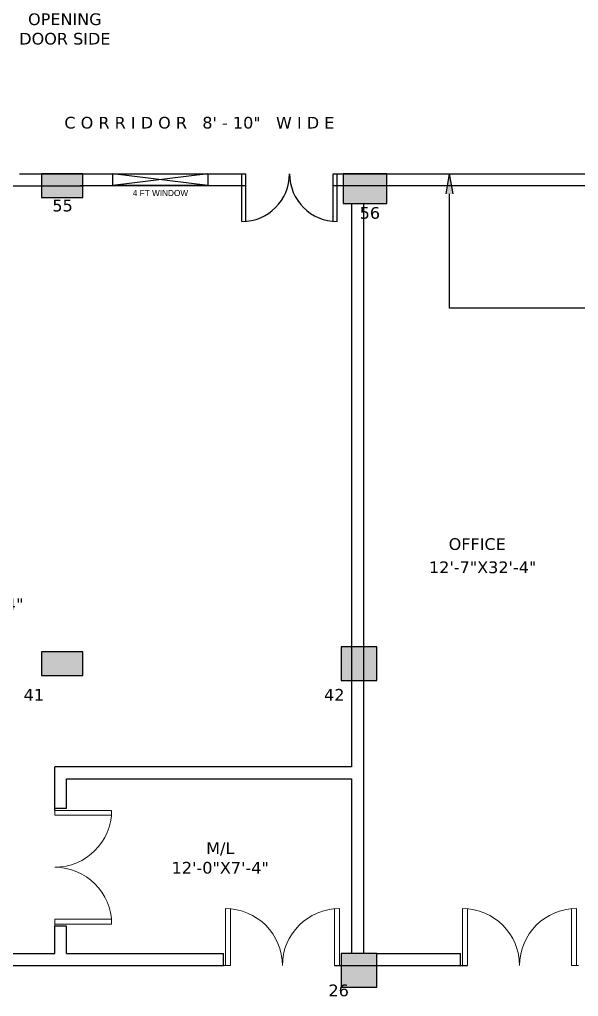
# Model space of a CAD drawing. Header units: millimetres. Extents: x -5691 to 68617, y -23008 to 84113.
# Drawn here: x 26352 to 33522, y 16748 to 29286 of the extents above; entities that cross this region are included whole.
import ezdxf

# ---------------------------------------------------------------- set-up
doc = ezdxf.new("R2010")
doc.units = ezdxf.units.MM
doc.header["$LTSCALE"] = 700
doc.header["$MEASUREMENT"] = 0
for name, color, linetype in [('architactur xref$0$COLUMN', 8, 'Continuous'), ('architactur xref$0$COLUMN HATCH', 8, 'Continuous'), ('architactur xref$0$TEXT', 8, 'Continuous'), ('architactur xref$0$WALL', 8, 'Continuous'), ('architactur xref$0$WINDOOW', 8, 'Continuous'), ('rcp$0$X-REF', 8, 'Continuous'), ('X-REF', 8, 'Continuous')]:
    doc.layers.add(name, color=color, linetype=linetype)
doc.styles.add('architactur xref$0$H St Bt', font='stylu.ttf')
doc.styles.add('architactur xref$0$VERDANA', font='verdana.ttf')

# ---------------------------------------------------------------- blocks, each defined once
blk = doc.blocks.new('architactur xref$0$b d')
at = {"layer": 'architactur xref$0$WINDOOW', "color": 0, "lineweight": 0}
for p, q in [((67237.44, 17555.04), (67233.94, 17555.04)), ((67234.94, 17526.29), (67234.94, 17555.04)), ((67237.44, 17526.39), (67237.44, 17555.04)), ((67289.94, 17526.39), (67289.94, 17555.04)), ((67289.94, 17555.04), (67293.44, 17555.04)), ((67292.44, 17526.29), (67292.44, 17555.04))]:
    blk.add_line(p, q, dxfattribs=at)
for centre, start, end in [((67234.94, 17555.04), 270, 0), ((67292.44, 17555.04), 180, 270)]:
    blk.add_arc(centre, 28.75, start, end, dxfattribs=at)
blk = doc.blocks.new('*U210')
at = {"layer": 'architactur xref$0$WALL', "color": 0}
for p, q in [((60520.06, 48188.77), (60526.06, 48188.77)), ((60520.06, 48140.77), (60520.06, 48188.77)), ((60526.06, 48188.77), (60520.06, 48140.77)), ((60520.06, 48188.77), (60526.06, 48140.77)), ((60526.06, 48188.77), (60526.06, 48140.77)), ((60526.06, 48140.77), (60520.06, 48140.77))]:
    blk.add_line(p, q, dxfattribs=at)
at = {"layer": 'architactur xref$0$TEXT', "lineweight": 0, "style": 'architactur xref$0$H St Bt'}
blk.add_text('4 FT WINDOW', height=3.1104, rotation=90, dxfattribs=at).set_placement((60531.34, 48150.84))
blk = doc.blocks.new('architactur xref')
at = {"layer": 'architactur xref$0$COLUMN HATCH', "linetype": 'Continuous'}
for points in [[(1069.5, 1063), (1069.5, 1075), (1048.5, 1075), (1048.5, 1063)], [(1201, 1075), (1201, 1060), (1223, 1060), (1223, 1075)], [(1218, 836), (1200, 836), (1200, 819), (1218, 819)], [(1069.5, 821.5), (1069.5, 833.5), (1048.5, 833.5), (1048.5, 821.5)], [(1218, 681), (1200, 681), (1200, 664), (1218, 664)]]:
    blk.add_hatch(color=256, dxfattribs=at).paths.add_polyline_path(points)
at = {"layer": 'architactur xref$0$TEXT', "lineweight": 0}
for points in [[(1069.5, 1063), (1069.5, 1075), (1048.5, 1075), (1048.5, 1063)], [(1201, 1075), (1201, 1060), (1223, 1060), (1223, 1075)], [(1218, 836), (1200, 836), (1200, 819), (1218, 819)], [(1069.5, 821.5), (1069.5, 833.5), (1048.5, 833.5), (1048.5, 821.5)], [(1218, 681), (1200, 681), (1200, 664), (1218, 664)]]:
    blk.add_hatch(color=256, dxfattribs=at).paths.add_polyline_path(points)
at = {"layer": 'architactur xref$0$TEXT'}
blk.add_hatch(color=256, dxfattribs=at).paths.add_polyline_path([(1256.23, 1064.88), (1252.8, 1064.88), (1254.52, 1075.11)])
at = {"layer": 'architactur xref$0$COLUMN', "linetype": 'Continuous'}
for points in [[(1048.5, 1063), (1069.5, 1063), (1069.5, 1075), (1048.5, 1075)], [(1201, 1060), (1223, 1060), (1223, 1075), (1201, 1075)], [(1200, 819), (1218, 819), (1218, 836), (1200, 836)], [(1048.5, 821.5), (1069.5, 821.5), (1069.5, 833.5), (1048.5, 833.5)], [(1200, 664), (1218, 664), (1218, 681), (1200, 681)]]:
    blk.add_lwpolyline(points, close=True, dxfattribs=at)
for points in [[(1149.74, 1050.97), (1149.74, 1075.07)], [(1151.74, 1051.05), (1151.74, 1075.07)], [(1195.95, 1051.05), (1195.95, 1075.07)], [(1197.95, 1050.97), (1197.95, 1075.07)]]:
    blk.add_lwpolyline(points, dxfattribs=at)
for centre, start, end in [((1149.74, 1075.07), 270, 0), ((1197.95, 1075.07), 180, 270)]:
    blk.add_arc(centre, 24.11, start, end, dxfattribs=at)
at = {"layer": 'architactur xref$0$TEXT'}
for p, q in [((1254.51, 1075.07), (1252.8, 1064.88)), ((1254.52, 1075.07), (1256.23, 1064.88)), ((1254.51, 1064.88), (1254.51, 1007.14)), ((1524.07, 1007.14), (1254.51, 1007.14))]:
    blk.add_line(p, q, dxfattribs=at)
at = {"layer": 'architactur xref$0$TEXT', "lineweight": 0}
for points in [[(1048.5, 1063), (1069.5, 1063), (1069.5, 1075), (1048.5, 1075)], [(1201, 1060), (1223, 1060), (1223, 1075), (1201, 1075)], [(1200, 819), (1218, 819), (1218, 836), (1200, 836)], [(1048.5, 821.5), (1069.5, 821.5), (1069.5, 833.5), (1048.5, 833.5)], [(1200, 664), (1218, 664), (1218, 681), (1200, 681)]]:
    blk.add_lwpolyline(points, close=True, dxfattribs=at)
at = {"layer": 'architactur xref$0$WALL'}
for p, q in [((1037.49, 1075.07), (1151.74, 1075.07)), ((1061.25, 694.92), (1055.25, 694.92))]:
    blk.add_line(p, q, dxfattribs=at)
at = {"layer": 'architactur xref$0$WALL', "linetype": 'Continuous'}
for p, q in [((1195.95, 1075.07), (1549.88, 1075.07)), ((870, 1069), (1069.5, 1069)), ((1068.22, 1069.07), (1151.74, 1069.07)), ((1195.95, 1069.07), (1549.88, 1069.07)), ((1205.12, 1060), (1205.12, 775.42)), ((1211.12, 1060), (1211.12, 681)), ((1055.25, 753.42), (1055.25, 775.42)), ((1205.12, 775.42), (1055.25, 775.42)), ((1205.12, 769.42), (1205.12, 681)), ((1061.25, 754.42), (1055.25, 754.42)), ((876, 681), (1055.25, 681)), ((1061.25, 681), (1140.5, 681)), ((1140.5, 675), (1140.5, 681)), ((1218, 681), (1260.25, 681)), ((1260.25, 675), (1260.25, 681)), ((870, 675), (1140.5, 675)), ((1196.5, 675), (1263.75, 675))]:
    blk.add_line(p, q, dxfattribs=at)
for points in [[(1061.25, 769.42), (1205.12, 769.42)], [(1061.25, 754.42), (1061.25, 769.42)], [(1055.25, 681), (1055.25, 694.92)], [(1061.25, 681), (1061.25, 694.92)]]:
    blk.add_lwpolyline(points, dxfattribs=at)
at = {"layer": 'architactur xref$0$WALL', "rotation": 270}
blk.add_blockref('*U210', (-47056.15, 61595.14), dxfattribs=at)
at = {"layer": 'architactur xref$0$WINDOOW', "lineweight": 0, "xscale": -1}
for p, rotation in [((18610.29, 67988.36), 90), ((-66093.44, 18230.04), 180), ((-65973.69, 18230.04), 180)]:
    blk.add_blockref('architactur xref$0$b d', p, dxfattribs=dict(at, rotation=rotation))
at = {"layer": 'architactur xref$0$TEXT', "linetype": 'Continuous', "style": 'architactur xref$0$VERDANA'}
for s, height, p in [('OFFICE', 5.906, (1254.21, 885.01)), ('12\'-7"X32\'-4"', 5.9055, (1244.26, 873.27)), ('27\'-5"X32\'-4"', 5.9055, (985.23, 854.6))]:
    blk.add_text(s, height=height, dxfattribs=at).set_placement(p)
at = {"layer": 'architactur xref$0$TEXT', "linetype": 'Continuous', "char_height": 5.9055, "attachment_point": 5, "style": 'architactur xref$0$VERDANA'}
for s, insert, width in [('GROUND FLOOR OPENING DOOR SIDE', (1060.37, 1158.03), 54.7108), ('C O R R I D O R   8\' - 10"   W I D E', (1128.3, 1100.82), 293.5939), ('M/L\\P12\'-0"X7\'-4"', (1138.85, 729.27), 169.0121)]:
    blk.add_mtext(s, dxfattribs=dict(at, insert=insert, width=width))
at = {"layer": 'architactur xref$0$TEXT', "lineweight": 0, "char_height": 5.906, "width": 5.1391, "attachment_point": 5, "style": 'architactur xref$0$VERDANA'}
for s, insert in [('55', (1059.21, 1058.95)), ('56', (1214.43, 1055.23)), ('41', (1044.7, 811.78)), ('42', (1196.43, 811.78)), ('26', (1198.66, 662.38))]:
    blk.add_mtext(s, dxfattribs=dict(at, insert=insert))
blk = doc.blocks.new('rcp')
at = {"layer": 'rcp$0$X-REF', "xscale": 25.39999999999418, "yscale": 25.39999999999418, "zscale": 25.39999999999418}
blk.add_blockref('architactur xref', (0, 0), dxfattribs=at)

msp = doc.modelspace()

# ---------------------------------------------------------------- block references
at = {"layer": 'X-REF', "ltscale": 8}
msp.add_blockref('rcp', (0, 0), dxfattribs=at)

# ---------------------------------------------------------------- next in the draw order: block references
at = {"layer": 'X-REF', "xscale": 25.39999999999418, "yscale": 25.39999999999418, "zscale": 25.39999999999418}
msp.add_blockref('architactur xref', (0, 0), dxfattribs=at)

doc.saveas('drawing.dxf')
